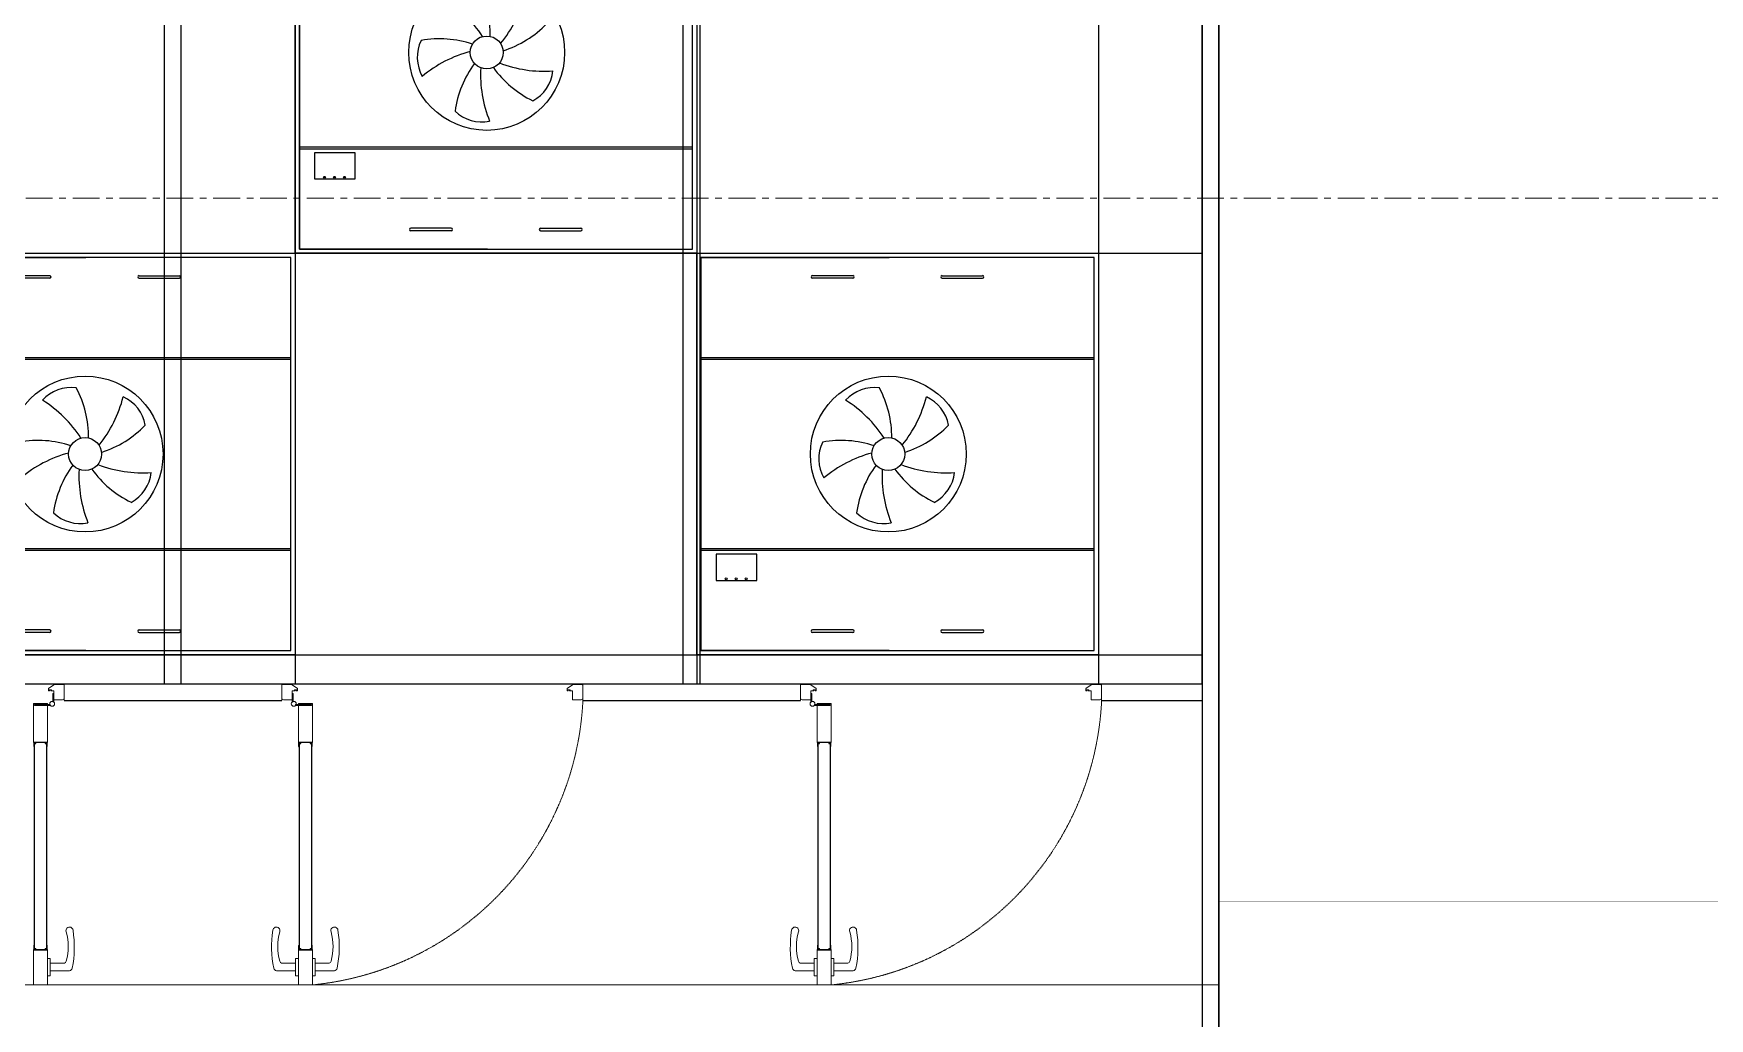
# Model space of a CAD drawing. Extents: x -15449 to 597104, y -1239737 to 53667.
# Drawn here: x 476222 to 481230, y -134986 to -132042 of the extents above; entities that cross this region are included whole.
import ezdxf

# ---------------------------------------------------------------- set-up
doc = ezdxf.new("R2010")
doc.units = 0
doc.header["$LTSCALE"] = 8
doc.linetypes.add('IDA - Grid Line', pattern=[3500, 2000, -500, 500, -500])
doc.linetypes.add('TCP2-C-L30-E-SWG-EQ$0$TCP2-C-L30-E-SWG-EQ$0$HIDDEN', pattern=[0.3, 0.2, -0.1])
doc.layers.get('0').update_dxf_attribs({"color": 1, "linetype": 'CONTINUOUS'})
for name, color, linetype in [('000_CTCI_CSA', 7, 'CONTINUOUS'), ('000_CTCI_EE', 200, 'CONTINUOUS'), ('AC-DD', 3, 'CONTINUOUS'), ('Ceiling FL+3000', 6, 'CONTINUOUS')]:
    doc.layers.add(name, color=color, linetype=linetype)
doc.layers.add('A-_ANOTGRID_E', color=7, linetype='CONTINUOUS', lineweight=9)
doc.layers.add('Block - Cargo Lift_dwg', color=7, linetype='CONTINUOUS', lineweight=9, true_color=0x767676)

# ---------------------------------------------------------------- blocks, each defined once
blk = doc.blocks.new('column grid')
at = {"layer": 'A-_ANOTGRID_E', "color": 8, "linetype": 'IDA - Grid Line', "ltscale": 0.005, "true_color": 0x808080}
blk.add_line((29680.4, -83238.8, 0), (-104784.6, -83238.8, 0), dxfattribs=at)
blk = doc.blocks.new('CTCI_Building Footprint and Grid')
at = {"color": 252}
blk.add_blockref('column grid', (1987651, -866033, 0), dxfattribs=at)
blk = doc.blocks.new('188K-SM-03-F10-ARCH-PA-Y2257103$0$AP5A-SM-03-F20-ARCH-PA-Y2230801+Y2230803$0$把手GMT水平鎖')
blk.add_lwpolyline([(24.5, 8), (-24.5, 8), (-24.5, 0), (24.5, 0)], close=True)
blk.add_lwpolyline([(-11, 0), (-11, -40), (-10.4, -53.9, 0.327495), (-3.6, -61.8, 0.089847), (103.8, -64, 1.144881), (99.4, -44.7, -0.137079), (16.2, -44.7, -0.349357), (11, -39.6), (11, 0)], format="xyb")
blk = doc.blocks.new('FFU-2000')
at = {"layer": 'AC-DD', "color": 6}
for p, q in [((0, 1175), (562.5, 1175)), ((0, 0), (0, 1175)), ((454.1, 1120.5), (333.4, 1120.5)), ((454.1, 1112.7), (333.4, 1112.7)), ((720.9, 1120.5), (841.6, 1120.5)), ((720.9, 1112.7), (841.6, 1112.7)), ((1175, 875), (0, 875)), ((1175, 870.1), (0, 870.1)), ((0, 305.1), (1175, 305.1)), ((0, 300), (1175, 300)), ((454.1, 62.3), (333.4, 62.3)), ((454.1, 54.5), (333.4, 54.5)), ((720.9, 62.3), (841.6, 62.3)), ((720.9, 54.5), (841.6, 54.5)), ((562.5, 0), (0, 0))]:
    blk.add_line(p, q, dxfattribs=at)
for points in [[(-12.5, 1187.5), (1187.5, 1187.5), (1187.5, -12.5), (-12.5, -12.5)], [(0, 0), (1175, 0), (1175, 1175), (0, 1175)], [(167, 287.8), (45.3, 287.8), (45.3, 209.7), (167, 209.7)]]:
    blk.add_lwpolyline(points, close=True, dxfattribs=at)
for centre, radius in [((559.9, 587.5), 232.8), ((559.9, 587.5), 49.2), ((75.2, 214.4), 2.87), ((105.2, 214.4), 2.87), ((135.2, 214.4), 2.87)]:
    blk.add_circle(centre, radius, dxfattribs=at)
for centre, radius, start, end in [((333.4, 1116.6), 3.92, 90, 270), ((454.1, 1116.6), 3.92, 270, 90), ((720.9, 1116.6), 3.92, 90, 270), ((841.6, 1116.6), 3.92, 270, 90), ((517.6, 671), 115.2, 82.0706, 137.7056), ((255.5, 637.4), 314.8, 359.6702, 27.9682), ((311.4, 849.2), 373.4, 320.9499, 345.9361), ((626.2, 653.5), 115.2, 10.0706, 65.7056), ((234.2, 432), 373.4, 32.9499, 57.9361), ((513.3, 892.5), 314.8, 287.6702, 315.9682), ((467.5, 573.1), 115.2, 154.0706, 209.7056), ((418.4, 313.4), 314.8, 71.6702, 99.9682), ((607.1, 229.7), 373.4, 104.9499, 129.9361), ((776.9, 368.2), 314.8, 143.6702, 171.9682), ((732.1, 904.7), 373.4, 248.9499, 273.9361), ((914.8, 521.8), 373.4, 176.9499, 201.9361), ((835.5, 726.1), 314.8, 215.6702, 243.9682), ((643.2, 544.8), 115.2, 298.0706, 353.7056), ((545.1, 495.1), 115.2, 226.0706, 281.7056), ((333.4, 58.4), 3.92, 90, 270), ((454.1, 58.4), 3.92, 270, 90), ((720.9, 58.4), 3.92, 90, 270), ((841.6, 58.4), 3.92, 270, 90)]:
    blk.add_arc(centre, radius, start, end, dxfattribs=at)

msp = doc.modelspace()

# ---------------------------------------------------------------- linework, layer by layer
at = {"layer": '000_CTCI_CSA', "color": 252, "ltscale": 0.1, "elevation": 0}
msp.add_lwpolyline([(479764.1147, -112577.0636), (509463.6678, -112577.0636), (509463.6678, -133434.7793), (512750.2089, -133434.7793), (512750.2092, -153234.7791), (483364.1147, -153234.7791), (483364.1147, -143635.4228), (479763.9769, -143635.4228), (479764.1147, -112577.0636)], dxfattribs=at)
at = {"layer": '000_CTCI_EE', "color": 252, "lineweight": 20, "const_width": 1, "elevation": 0}
msp.add_lwpolyline([(485763.9769, -134635.4228), (485763.9769, -143635.4228), (479763.9769, -143635.4228), (479763.9769, -134635.4228), (485763.9769, -134635.4228)], dxfattribs=at)
at = {"layer": 'Block - Cargo Lift_dwg', "lineweight": -3}
for p, q in [((479713.8371, -121435.4167, 0), (479713.8383, -136935.4976, 0)), ((479763.8371, -121435.4167, 0), (479763.8383, -136935.4976, 0)), ((476613.53, -133985.4988, 0), (476613.53, -130985.4988, 0)), ((476663.53, -133985.4988, 0), (476663.53, -130985.4988, 0)), ((478163.53, -133985.4988, 0), (478163.53, -130985.4988, 0)), ((478213.53, -133985.4988, 0), (478213.53, -130985.4988, 0)), ((476313.53, -133985.4988, 0), (476963.53, -133985.4988, 0)), ((477863.53, -133985.4988, 0), (478513.53, -133985.4988, 0)), ((479413.53, -133985.4988, 0), (479713.53, -133985.4988, 0)), ((476313.53, -134035.4988, 0), (476963.53, -134035.4988, 0)), ((477863.53, -134035.4988, 0), (478513.53, -134035.4988, 0)), ((479413.53, -134035.4988, 0), (479713.53, -134035.4988, 0))]:
    msp.add_line(p, q, dxfattribs=at)
at = {"layer": 'Block - Cargo Lift_dwg'}
for p, q in [((476266.5735, -134000.8031, 0), (476266.5735, -134005.7596, 0)), ((476267.0952, -134006.2814, 0), (476269.4952, -134006.2814, 0)), ((476284.276, -133987.4988, 0), (476267.7735, -133998.3388, 0)), ((476267.8257, -134005.2379, 0), (476267.8257, -134003.2553, 0)), ((476267.8257, -134003.2553, 0), (476275.7561, -134003.2553, 0)), ((476269.4952, -134005.2379, 0), (476267.8257, -134005.2379, 0)), ((476275.7561, -134005.2379, 0), (476274.0865, -134005.2379, 0)), ((476274.0865, -134006.2814, 0), (476282.2257, -134006.2814, 0)), ((476275.7561, -134003.2553, 0), (476275.7561, -134005.2379, 0)), ((476282.2257, -134006.2814, 0), (476282.2257, -134031.9336, 0)), ((476308.3126, -133987.4988, 0), (476284.276, -133987.4988, 0)), ((476313.53, -134028.2814, 0), (476313.53, -133992.7162, 0)), ((476963.53, -134028.2814, 0), (476963.53, -133992.7162, 0)), ((476968.7474, -133987.4988, 0), (476992.784, -133987.4988, 0)), ((476992.784, -133987.4988, 0), (477009.2865, -133998.3388, 0)), ((477002.9735, -134006.2814, 0), (476994.8344, -134006.2814, 0)), ((476994.8344, -134006.2814, 0), (476994.8344, -134031.9336, 0)), ((477009.2344, -134003.2553, 0), (477001.3039, -134003.2553, 0)), ((477001.3039, -134003.2553, 0), (477001.3039, -134005.2379, 0)), ((477001.3039, -134005.2379, 0), (477002.9735, -134005.2379, 0)), ((477007.5648, -134005.2379, 0), (477009.2344, -134005.2379, 0)), ((477009.9648, -134006.2814, 0), (477007.5648, -134006.2814, 0)), ((477009.2344, -134005.2379, 0), (477009.2344, -134003.2553, 0)), ((477010.4865, -134000.8031, 0), (477010.4865, -134005.7596, 0)), ((477816.5735, -134000.8031, 0), (477816.5735, -134005.7596, 0)), ((477817.0952, -134006.2814, 0), (477819.4952, -134006.2814, 0)), ((477834.276, -133987.4988, 0), (477817.7735, -133998.3388, 0)), ((477817.8257, -134003.2553, 0), (477825.7561, -134003.2553, 0)), ((477817.8257, -134005.2379, 0), (477817.8257, -134003.2553, 0)), ((477819.4952, -134005.2379, 0), (477817.8257, -134005.2379, 0)), ((477825.7561, -134005.2379, 0), (477824.0865, -134005.2379, 0)), ((477824.0865, -134006.2814, 0), (477832.2257, -134006.2814, 0)), ((477825.7561, -134003.2553, 0), (477825.7561, -134005.2379, 0)), ((477832.2257, -134006.2814, 0), (477832.2257, -134031.9336, 0)), ((477858.3126, -133987.4988, 0), (477834.276, -133987.4988, 0)), ((477863.53, -134028.2814, 0), (477863.53, -133992.7162, 0)), ((478513.53, -134028.2814, 0), (478513.53, -133992.7162, 0)), ((478518.7474, -133987.4988, 0), (478542.784, -133987.4988, 0)), ((478542.784, -133987.4988, 0), (478559.2865, -133998.3388, 0)), ((478552.9735, -134006.2814, 0), (478544.8344, -134006.2814, 0)), ((478544.8344, -134006.2814, 0), (478544.8344, -134031.9336, 0)), ((478559.2344, -134003.2553, 0), (478551.3039, -134003.2553, 0)), ((478551.3039, -134003.2553, 0), (478551.3039, -134005.2379, 0)), ((478551.3039, -134005.2379, 0), (478552.9735, -134005.2379, 0)), ((478557.5648, -134005.2379, 0), (478559.2344, -134005.2379, 0)), ((478559.9648, -134006.2814, 0), (478557.5648, -134006.2814, 0)), ((478559.2344, -134005.2379, 0), (478559.2344, -134003.2553, 0)), ((478560.4865, -134000.8031, 0), (478560.4865, -134005.7596, 0)), ((479366.5735, -134000.8031, 0), (479366.5735, -134005.7596, 0)), ((479367.0952, -134006.2814, 0), (479369.4952, -134006.2814, 0)), ((479384.276, -133987.4988, 0), (479367.7735, -133998.3388, 0)), ((479367.8257, -134003.2553, 0), (479375.7561, -134003.2553, 0)), ((479367.8257, -134005.2379, 0), (479367.8257, -134003.2553, 0)), ((479369.4952, -134005.2379, 0), (479367.8257, -134005.2379, 0)), ((479375.7561, -134005.2379, 0), (479374.0865, -134005.2379, 0)), ((479374.0865, -134006.2814, 0), (479382.2257, -134006.2814, 0)), ((479375.7561, -134003.2553, 0), (479375.7561, -134005.2379, 0)), ((479382.2257, -134006.2814, 0), (479382.2257, -134031.9336, 0)), ((479408.3126, -133987.4988, 0), (479384.276, -133987.4988, 0)), ((479413.53, -134028.2814, 0), (479413.53, -133992.7162, 0)), ((476221.848, -134044.8361, 0), (476221.848, -134161.1404, 0)), ((476263.5872, -134044.8361, 0), (476221.848, -134044.8361, 0)), ((476271.935, -134047.4448, 0), (476224.9785, -134047.4448, 0)), ((476224.9785, -134047.4448, 0), (476224.9785, -134050.0535, 0)), ((476224.9785, -134050.0535, 0), (476271.935, -134050.0535, 0)), ((476263.5872, -134161.1404, 0), (476263.5872, -134044.8361, 0)), ((476271.935, -134050.0535, 0), (476271.935, -134047.4448, 0)), ((476279.617, -134014.6323, 0), (476279.617, -134039.7628, 0)), ((476282.2257, -134014.6323, 0), (476279.617, -134014.6323, 0)), ((476279.617, -134039.7628, 0), (476282.2257, -134039.7628, 0)), ((476282.2257, -134039.7628, 0), (476282.2257, -134014.6323, 0)), ((476283.7909, -134033.4988, 0), (476308.3126, -134033.4988, 0)), ((476993.2691, -134033.4988, 0), (476968.7474, -134033.4988, 0)), ((476994.8344, -134039.7628, 0), (476994.8344, -134014.6323, 0)), ((476994.8344, -134014.6323, 0), (476997.4431, -134014.6323, 0)), ((476997.4431, -134039.7628, 0), (476994.8344, -134039.7628, 0)), ((476997.4431, -134014.6323, 0), (476997.4431, -134039.7628, 0)), ((477005.125, -134050.0535, 0), (477005.125, -134047.4448, 0)), ((477005.125, -134047.4448, 0), (477052.0816, -134047.4448, 0)), ((477052.0816, -134050.0535, 0), (477005.125, -134050.0535, 0)), ((477013.4729, -134161.1404, 0), (477013.4729, -134044.8361, 0)), ((477013.4729, -134044.8361, 0), (477055.212, -134044.8361, 0)), ((477052.0816, -134047.4448, 0), (477052.0816, -134050.0535, 0)), ((477055.212, -134044.8361, 0), (477055.212, -134161.1404, 0)), ((477833.7909, -134033.4988, 0), (477858.3126, -134033.4988, 0)), ((478543.2691, -134033.4988, 0), (478518.7474, -134033.4988, 0)), ((478544.8344, -134039.7628, 0), (478544.8344, -134014.6323, 0)), ((478544.8344, -134014.6323, 0), (478547.4431, -134014.6323, 0)), ((478547.4431, -134039.7628, 0), (478544.8344, -134039.7628, 0)), ((478547.4431, -134014.6323, 0), (478547.4431, -134039.7628, 0)), ((478555.125, -134050.0535, 0), (478555.125, -134047.4448, 0)), ((478555.125, -134047.4448, 0), (478602.0816, -134047.4448, 0)), ((478602.0816, -134050.0535, 0), (478555.125, -134050.0535, 0)), ((478563.4729, -134161.1404, 0), (478563.4729, -134044.8361, 0)), ((478563.4729, -134044.8361, 0), (478605.212, -134044.8361, 0)), ((478602.0816, -134047.4448, 0), (478602.0816, -134050.0535, 0)), ((478605.212, -134044.8361, 0), (478605.212, -134161.1404, 0)), ((479383.7909, -134033.4988, 0), (479408.3126, -134033.4988, 0)), ((476221.848, -134161.1404, 0), (476263.5872, -134161.1404, 0)), ((477055.212, -134161.1404, 0), (477013.4729, -134161.1404, 0)), ((478605.212, -134161.1404, 0), (478563.4729, -134161.1404, 0)), ((476223.935, -134164.6882, 0), (476224.5611, -134164.6882, 0)), ((476223.935, -134776.5596, 0), (476223.935, -134164.6882, 0)), ((476224.5611, -134164.6882, 0), (476224.5611, -134776.5596, 0)), ((476260.8741, -134776.5596, 0), (476260.8741, -134164.6882, 0)), ((476260.8741, -134164.6882, 0), (476261.5002, -134164.6882, 0)), ((476261.5002, -134164.6882, 0), (476261.5002, -134776.5596, 0)), ((477016.1859, -134164.6882, 0), (477015.5598, -134164.6882, 0)), ((477015.5598, -134164.6882, 0), (477015.5598, -134776.5596, 0)), ((477016.1859, -134776.5596, 0), (477016.1859, -134164.6882, 0)), ((477053.125, -134164.6882, 0), (477052.499, -134164.6882, 0)), ((477052.499, -134164.6882, 0), (477052.499, -134776.5596, 0)), ((477053.125, -134776.5596, 0), (477053.125, -134164.6882, 0)), ((478566.1859, -134164.6882, 0), (478565.5598, -134164.6882, 0)), ((478565.5598, -134164.6882, 0), (478565.5598, -134776.5596, 0)), ((478566.1859, -134776.5596, 0), (478566.1859, -134164.6882, 0)), ((478603.125, -134164.6882, 0), (478602.499, -134164.6882, 0)), ((478602.499, -134164.6882, 0), (478602.499, -134776.5596, 0)), ((478603.125, -134776.5596, 0), (478603.125, -134164.6882, 0)), ((476221.848, -134780.1075, 0), (476221.848, -134885.4988, 0)), ((476263.5872, -134780.1075, 0), (476221.848, -134780.1075, 0)), ((476222.4741, -134768.0031, 0), (476222.4741, -134780.8379, 0)), ((476223.3688, -134766.6712, 0), (476222.534, -134767.819, 0)), ((476222.7872, -134781.1509, 0), (476262.648, -134781.1509, 0)), ((476223.5176, -134776.2466, 0), (476223.5176, -134768.8379, 0)), ((476223.5176, -134779.5857, 0), (476223.5176, -134777.9162, 0)), ((476228.4219, -134776.5596, 0), (476223.8306, -134776.5596, 0)), ((476223.8306, -134777.6031, 0), (476228.4219, -134777.6031, 0)), ((476242.4046, -134779.8988, 0), (476223.8306, -134779.8988, 0)), ((476223.935, -134768.4205, 0), (476223.935, -134766.8553, 0)), ((476224.5611, -134776.5596, 0), (476223.935, -134776.5596, 0)), ((476228.735, -134777.2901, 0), (476228.735, -134776.8727, 0)), ((476242.7176, -134780.2118, 0), (476242.4046, -134779.8988, 0)), ((476243.0306, -134779.8988, 0), (476242.7176, -134780.2118, 0)), ((476261.6046, -134779.8988, 0), (476243.0306, -134779.8988, 0)), ((476256.7002, -134776.8727, 0), (476256.7002, -134777.2901, 0)), ((476261.6046, -134776.5596, 0), (476257.0132, -134776.5596, 0)), ((476257.0132, -134777.6031, 0), (476261.6046, -134777.6031, 0)), ((476261.5002, -134776.5596, 0), (476260.8741, -134776.5596, 0)), ((476261.5002, -134766.8553, 0), (476261.5002, -134768.4205, 0)), ((476261.9176, -134768.8379, 0), (476261.9176, -134776.2466, 0)), ((476261.9176, -134777.9162, 0), (476261.9176, -134779.5857, 0)), ((476262.9012, -134767.819, 0), (476262.0664, -134766.6712, 0)), ((476262.9611, -134780.8379, 0), (476262.9611, -134768.0031, 0)), ((476263.5872, -134885.4988, 0), (476263.5872, -134780.1075, 0)), ((477013.4729, -134885.4988, 0), (477013.4729, -134780.1075, 0)), ((477013.4729, -134780.1075, 0), (477055.212, -134780.1075, 0)), ((477014.099, -134780.8379, 0), (477014.099, -134768.0031, 0)), ((477014.1588, -134767.819, 0), (477014.9936, -134766.6712, 0)), ((477054.2729, -134781.1509, 0), (477014.412, -134781.1509, 0)), ((477015.1424, -134768.8379, 0), (477015.1424, -134776.2466, 0)), ((477015.1424, -134777.9162, 0), (477015.1424, -134779.5857, 0)), ((477015.4555, -134776.5596, 0), (477020.0468, -134776.5596, 0)), ((477020.0468, -134777.6031, 0), (477015.4555, -134777.6031, 0)), ((477015.4555, -134779.8988, 0), (477034.0294, -134779.8988, 0)), ((477015.5598, -134766.8553, 0), (477015.5598, -134768.4205, 0)), ((477015.5598, -134776.5596, 0), (477016.1859, -134776.5596, 0)), ((477020.3598, -134776.8727, 0), (477020.3598, -134777.2901, 0)), ((477034.0294, -134779.8988, 0), (477034.3424, -134780.2118, 0)), ((477034.3424, -134780.2118, 0), (477034.6555, -134779.8988, 0)), ((477034.6555, -134779.8988, 0), (477053.2294, -134779.8988, 0)), ((477048.325, -134777.2901, 0), (477048.325, -134776.8727, 0)), ((477048.6381, -134776.5596, 0), (477053.2294, -134776.5596, 0)), ((477053.2294, -134777.6031, 0), (477048.6381, -134777.6031, 0)), ((477052.499, -134776.5596, 0), (477053.125, -134776.5596, 0)), ((477053.125, -134768.4205, 0), (477053.125, -134766.8553, 0)), ((477053.5424, -134776.2466, 0), (477053.5424, -134768.8379, 0)), ((477053.5424, -134779.5857, 0), (477053.5424, -134777.9162, 0)), ((477053.6913, -134766.6712, 0), (477054.526, -134767.819, 0)), ((477054.5859, -134768.0031, 0), (477054.5859, -134780.8379, 0)), ((477055.212, -134780.1075, 0), (477055.212, -134885.4988, 0)), ((478563.4729, -134885.4988, 0), (478563.4729, -134780.1075, 0)), ((478563.4729, -134780.1075, 0), (478605.212, -134780.1075, 0)), ((478564.099, -134780.8379, 0), (478564.099, -134768.0031, 0)), ((478564.1588, -134767.819, 0), (478564.9936, -134766.6712, 0)), ((478604.2729, -134781.1509, 0), (478564.412, -134781.1509, 0)), ((478565.1424, -134768.8379, 0), (478565.1424, -134776.2466, 0)), ((478565.1424, -134777.9162, 0), (478565.1424, -134779.5857, 0)), ((478565.4555, -134776.5596, 0), (478570.0468, -134776.5596, 0)), ((478570.0468, -134777.6031, 0), (478565.4555, -134777.6031, 0)), ((478565.4555, -134779.8988, 0), (478584.0294, -134779.8988, 0)), ((478565.5598, -134766.8553, 0), (478565.5598, -134768.4205, 0)), ((478565.5598, -134776.5596, 0), (478566.1859, -134776.5596, 0)), ((478570.3598, -134776.8727, 0), (478570.3598, -134777.2901, 0)), ((478584.0294, -134779.8988, 0), (478584.3424, -134780.2118, 0)), ((478584.3424, -134780.2118, 0), (478584.6555, -134779.8988, 0)), ((478584.6555, -134779.8988, 0), (478603.2294, -134779.8988, 0)), ((478598.325, -134777.2901, 0), (478598.325, -134776.8727, 0)), ((478598.6381, -134776.5596, 0), (478603.2294, -134776.5596, 0)), ((478603.2294, -134777.6031, 0), (478598.6381, -134777.6031, 0)), ((478602.499, -134776.5596, 0), (478603.125, -134776.5596, 0)), ((478603.125, -134768.4205, 0), (478603.125, -134766.8553, 0)), ((478603.5424, -134776.2466, 0), (478603.5424, -134768.8379, 0)), ((478603.5424, -134779.5857, 0), (478603.5424, -134777.9162, 0)), ((478603.6913, -134766.6712, 0), (478604.526, -134767.819, 0)), ((478604.5859, -134768.0031, 0), (478604.5859, -134780.8379, 0)), ((478605.212, -134780.1075, 0), (478605.212, -134885.4988, 0)), ((476221.848, -134885.4988, 0), (476263.5872, -134885.4988, 0)), ((477055.212, -134885.4988, 0), (477013.4729, -134885.4988, 0)), ((478605.212, -134885.4988, 0), (478563.4729, -134885.4988, 0))]:
    msp.add_line(p, q, dxfattribs=at)
at = {"layer": 'Block - Cargo Lift_dwg', "color": 252, "ltscale": 0.1, "elevation": 0}
msp.add_lwpolyline([(479764.1147, -134885.4988), (473463.6678, -134885.4988), (473463.67, -140485.2981), (464463.67, -140485.2981), (464463.6678, -121435.4167), (479764.1147, -121435.4167), (479764.1147, -134885.4988)], dxfattribs=at)
at = {"layer": 'Block - Cargo Lift_dwg', "elevation": 0}
for points in [[(467513.817, -140385.1853), (467513.5837, -140385.1854), (467513.8404, -140435.307), (473463.6699, -140435.3047), (473463.6699, -133985.4987), (479713.53, -133985.4987), (479713.8371, -121485.4155), (464513.6667, -121485.4182), (464519.1323, -133435.3981), (467513.5804, -133435.2868), (467513.817, -140385.1853)], [(476313.53, -134035.4988), (476313.53, -133985.4988)], [(476963.53, -134035.4988), (476963.53, -133985.4988)], [(477863.53, -134035.4988), (477863.53, -133985.4988)], [(478513.53, -134035.4988), (478513.53, -133985.4988)], [(479413.53, -134035.4988), (479413.53, -133985.4988)]]:
    msp.add_lwpolyline(points, dxfattribs=at)
for points in [[(476242.7176, -134161.0361), (476243.0306, -134161.3491), (476261.6046, -134161.3491, -0.414213562), (476261.9176, -134161.6621), (476261.9176, -134163.3317, -0.414213562), (476261.6046, -134163.6448), (476257.0132, -134163.6448, 0.414213562), (476256.7002, -134163.9578), (476256.7002, -134164.3752, 0.414213562), (476257.0132, -134164.6882), (476261.6046, -134164.6882, -0.414213562), (476261.9176, -134165.0013), (476261.9176, -134172.41, -0.414213562), (476261.7089, -134172.6187), (476261.7089, -134172.6187, 0.414213562), (476261.5002, -134172.8274), (476261.5002, -134174.3926, 0.726360057), (476262.0664, -134174.5767), (476262.9012, -134173.4289, 0.158506878), (476262.9611, -134173.2448), (476262.9611, -134160.41, 0.414213562), (476262.648, -134160.0969), (476222.7872, -134160.0969, 0.414213562), (476222.4741, -134160.41), (476222.4741, -134173.2448, 0.158506878), (476222.534, -134173.4289), (476223.3688, -134174.5767, 0.726360057), (476223.935, -134174.3926), (476223.935, -134172.8274, 0.414213562), (476223.7263, -134172.6187, -0.414213562), (476223.5176, -134172.41), (476223.5176, -134165.0013, -0.414213562), (476223.8306, -134164.6882), (476228.4219, -134164.6882, 0.414213562), (476228.735, -134164.3752), (476228.735, -134163.9578, 0.414213562), (476228.4219, -134163.6448), (476223.8306, -134163.6448, -0.414213562), (476223.5176, -134163.3317), (476223.5176, -134161.6621, -0.414213562), (476223.8306, -134161.3491), (476242.4046, -134161.3491)], [(477034.3424, -134161.0361), (477034.0294, -134161.3491), (477015.4555, -134161.3491, 0.414213562), (477015.1424, -134161.6621), (477015.1424, -134163.3317, 0.414213562), (477015.4555, -134163.6448), (477020.0468, -134163.6448, -0.414213562), (477020.3598, -134163.9578), (477020.3598, -134164.3752, -0.414213562), (477020.0468, -134164.6882), (477015.4555, -134164.6882, 0.414213562), (477015.1424, -134165.0013), (477015.1424, -134172.41, 0.414213562), (477015.3511, -134172.6187), (477015.3511, -134172.6187, -0.414213562), (477015.5598, -134172.8274), (477015.5598, -134174.3926, -0.726360057), (477014.9936, -134174.5767), (477014.1588, -134173.4289, -0.158506878), (477014.099, -134173.2448), (477014.099, -134160.41, -0.414213562), (477014.412, -134160.0969), (477054.2729, -134160.0969, -0.414213562), (477054.5859, -134160.41), (477054.5859, -134173.2448, -0.158506878), (477054.526, -134173.4289), (477053.6913, -134174.5767, -0.726360057), (477053.125, -134174.3926), (477053.125, -134172.8274, -0.414213562), (477053.3337, -134172.6187, 0.414213562), (477053.5424, -134172.41), (477053.5424, -134165.0013, 0.414213562), (477053.2294, -134164.6882), (477048.6381, -134164.6882, -0.414213562), (477048.325, -134164.3752), (477048.325, -134163.9578, -0.414213562), (477048.6381, -134163.6448), (477053.2294, -134163.6448, 0.414213562), (477053.5424, -134163.3317), (477053.5424, -134161.6621, 0.414213562), (477053.2294, -134161.3491), (477034.6555, -134161.3491)], [(478584.3424, -134161.0361), (478584.0294, -134161.3491), (478565.4555, -134161.3491, 0.414213562), (478565.1424, -134161.6621), (478565.1424, -134163.3317, 0.414213562), (478565.4555, -134163.6448), (478570.0468, -134163.6448, -0.414213562), (478570.3598, -134163.9578), (478570.3598, -134164.3752, -0.414213562), (478570.0468, -134164.6882), (478565.4555, -134164.6882, 0.414213562), (478565.1424, -134165.0013), (478565.1424, -134172.41, 0.414213562), (478565.3511, -134172.6187), (478565.3511, -134172.6187, -0.414213562), (478565.5598, -134172.8274), (478565.5598, -134174.3926, -0.726360057), (478564.9936, -134174.5767), (478564.1588, -134173.4289, -0.158506878), (478564.099, -134173.2448), (478564.099, -134160.41, -0.414213562), (478564.412, -134160.0969), (478604.2729, -134160.0969, -0.414213562), (478604.5859, -134160.41), (478604.5859, -134173.2448, -0.158506878), (478604.526, -134173.4289), (478603.6913, -134174.5767, -0.726360057), (478603.125, -134174.3926), (478603.125, -134172.8274, -0.414213562), (478603.3337, -134172.6187, 0.414213562), (478603.5424, -134172.41), (478603.5424, -134165.0013, 0.414213562), (478603.2294, -134164.6882), (478598.6381, -134164.6882, -0.414213562), (478598.325, -134164.3752), (478598.325, -134163.9578, -0.414213562), (478598.6381, -134163.6448), (478603.2294, -134163.6448, 0.414213562), (478603.5424, -134163.3317), (478603.5424, -134161.6621, 0.414213562), (478603.2294, -134161.3491), (478584.6555, -134161.3491)]]:
    msp.add_lwpolyline(points, format="xyb", close=True, dxfattribs=at)
at = {"layer": 'Block - Cargo Lift_dwg', "color": 252, "elevation": 0}
msp.add_lwpolyline([(473463.53, -134885.4988), (479763.9769, -134885.4988), (479763.9769, -136985.4988), (473463.53, -136985.4988)], close=True, dxfattribs=at)
at = {"layer": 'Block - Cargo Lift_dwg', "linetype": 'TCP2-C-L30-E-SWG-EQ$0$TCP2-C-L30-E-SWG-EQ$0$HIDDEN'}
for centre in [(476966.7084, -133991.9952, 0), (478516.7084, -133991.9952, 0)]:
    msp.add_arc(centre, 897.8761, 275.6568272, 357.2228365, dxfattribs=at)
at = {"layer": 'Block - Cargo Lift_dwg'}
for centre, radius, start, end in [((476222.7872, -134768.0031, 0), 0.313, 143.9726208, 179.9999949), ((476222.7872, -134780.8379, 0), 0.313, 179.9999898, 269.9999898), ((476223.6219, -134766.8553, 0), 0.313, 0.0000102, 143.9726357), ((476223.7263, -134768.8379, 0), 0.2087, 89.9999846, 179.9999846), ((476223.8306, -134776.2466, 0), 0.313, 180.0000171, 270.0000171), ((476223.8306, -134777.9162, 0), 0.313, 90.0000102, 180.0000102), ((476223.8306, -134779.5857, 0), 0.313, 179.9999898, 269.9999898), ((476223.7263, -134768.4205, 0), 0.2087, 270.0000205, 0.0000205), ((476228.4219, -134776.8727, 0), 0.313, 359.9999863, 89.9999863), ((476228.4219, -134777.2901, 0), 0.313, 269.9999863, 359.9999863), ((476257.0132, -134776.8727, 0), 0.313, 90.0000102, 180.0000102), ((476257.0132, -134777.2901, 0), 0.313, 180.0000171, 270.0000171), ((476261.8132, -134766.8553, 0), 0.313, 36.0273646, 179.9999915), ((476261.7089, -134768.4205, 0), 0.2087, 179.9999744, 269.9999744), ((476261.6046, -134776.2466, 0), 0.313, 269.9999829, 359.9999829), ((476261.6046, -134777.9162, 0), 0.313, 359.9999898, 89.9999898), ((476261.6046, -134779.5857, 0), 0.313, 270.0000102, 0.0000102), ((476261.7089, -134768.8379, 0), 0.2087, 0.0000154, 90.0000154), ((476262.648, -134780.8379, 0), 0.313, 270.0000102, 0.0000102), ((476262.648, -134768.0031, 0), 0.313, 0.0000051, 36.0273792), ((477014.412, -134768.0031, 0), 0.313, 143.9726208, 179.9999949), ((477014.412, -134780.8379, 0), 0.313, 179.9999898, 269.9999898), ((477015.2468, -134766.8553, 0), 0.313, 0.0000085, 143.9726354), ((477015.3511, -134768.8379, 0), 0.2087, 89.9999846, 179.9999846), ((477015.4555, -134776.2466, 0), 0.313, 180.0000171, 270.0000171), ((477015.4555, -134777.9162, 0), 0.313, 90.0000102, 180.0000102), ((477015.4555, -134779.5857, 0), 0.313, 179.9999898, 269.9999898), ((477015.3511, -134768.4205, 0), 0.2087, 270.0000256, 0.0000256), ((477020.0468, -134776.8727, 0), 0.313, 359.9999898, 89.9999898), ((477020.0468, -134777.2901, 0), 0.313, 269.9999829, 359.9999829), ((477048.6381, -134776.8727, 0), 0.313, 90.0000137, 180.0000137), ((477048.6381, -134777.2901, 0), 0.313, 180.0000137, 270.0000137), ((477053.4381, -134766.8553, 0), 0.313, 36.0273643, 179.9999898), ((477053.3337, -134768.4205, 0), 0.2087, 179.9999795, 269.9999795), ((477053.2294, -134776.2466, 0), 0.313, 269.9999829, 359.9999829), ((477053.2294, -134777.9162, 0), 0.313, 359.9999898, 89.9999898), ((477053.2294, -134779.5857, 0), 0.313, 270.0000102, 0.0000102), ((477053.3337, -134768.8379, 0), 0.2087, 0.0000154, 90.0000154), ((477054.2729, -134780.8379, 0), 0.313, 270.0000102, 0.0000102), ((477054.2729, -134768.0031, 0), 0.313, 0.0000051, 36.0273792), ((478564.412, -134768.0031, 0), 0.313, 143.9726208, 179.9999949), ((478564.412, -134780.8379, 0), 0.313, 179.9999898, 269.9999898), ((478565.2468, -134766.8553, 0), 0.313, 0.0000085, 143.9726354), ((478565.3511, -134768.8379, 0), 0.2087, 89.9999846, 179.9999846), ((478565.4555, -134776.2466, 0), 0.313, 180.0000171, 270.0000171), ((478565.4555, -134777.9162, 0), 0.313, 90.0000102, 180.0000102), ((478565.4555, -134779.5857, 0), 0.313, 179.9999898, 269.9999898), ((478565.3511, -134768.4205, 0), 0.2087, 270.0000256, 0.0000256), ((478570.0468, -134776.8727, 0), 0.313, 359.9999898, 89.9999898), ((478570.0468, -134777.2901, 0), 0.313, 269.9999829, 359.9999829), ((478598.6381, -134776.8727, 0), 0.313, 90.0000137, 180.0000137), ((478598.6381, -134777.2901, 0), 0.313, 180.0000137, 270.0000137), ((478603.4381, -134766.8553, 0), 0.313, 36.0273643, 179.9999898), ((478603.3337, -134768.4205, 0), 0.2087, 179.9999795, 269.9999795), ((478603.2294, -134776.2466, 0), 0.313, 269.9999829, 359.9999829), ((478603.2294, -134777.9162, 0), 0.313, 359.9999898, 89.9999898), ((478603.2294, -134779.5857, 0), 0.313, 270.0000102, 0.0000102), ((478603.3337, -134768.8379, 0), 0.2087, 0.0000154, 90.0000154), ((478604.2729, -134780.8379, 0), 0.313, 270.0000102, 0.0000102), ((478604.2729, -134768.0031, 0), 0.313, 0.0000051, 36.0273792)]:
    msp.add_arc(centre, radius, start, end, dxfattribs=at)
for centre, major_axis, start_param, end_param in [((476269.7039, -134000.8031, 0), (-2.2136, 2.2136), 6.162282543, 7.068583471), ((476267.0952, -134005.7596, 0), (-0.3689, 0.3689), 7.068583471, 8.639379797), ((476269.4952, -134005.7596, 0), (0.3689, 0.3689), 3.926990817, 7.068583471), ((476274.0865, -134005.7596, 0), (0.3689, 0.3689), 0.785398163, 3.926990817), ((476308.3126, -133992.7162, 0), (3.6893, 3.6893), 5.497787144, 7.068583471), ((476283.7909, -134031.9336, 0), (-1.1068, 1.1068), 7.068583471, 8.639379797), ((476308.3126, -134028.2814, 0), (-3.6893, 3.6893), 2.35619449, 3.926990816), ((476999.53, -134045.3578, 0), (-5.165, -5.165), 5.497787144, 11.780972451), ((478549.53, -134045.3578, 0), (-5.165, -5.165), 5.497787144, 11.780972451)]:
    msp.add_ellipse(centre, major_axis=major_axis, ratio=1, start_param=start_param, end_param=end_param, dxfattribs=at)
at = {"layer": 'Block - Cargo Lift_dwg', "extrusion": (9.86076e-32, 1.3636e-31, -1)}
for centre, major_axis, start_param, end_param in [((476968.7474, -133992.7162, 0), (-3.6893, 3.6893), 5.497787144, 7.068583471), ((477002.9735, -134005.7596, 0), (-0.3689, 0.3689), 0.785398163, 3.926990817), ((477007.5648, -134005.7596, 0), (-0.3689, 0.3689), 3.926990817, 7.068583471), ((477007.3561, -134000.8031, 0), (2.2136, 2.2136), 6.162282543, 7.068583471), ((477009.9648, -134005.7596, 0), (0.3689, 0.3689), 7.068583471, 8.639379797), ((477819.7039, -134000.8031, 0), (-2.2136, 2.2136), -0.785398164, 0.120902764), ((477817.0952, -134005.7596, 0), (-0.3689, 0.3689), -2.35619449, -0.785398163), ((477819.4952, -134005.7596, 0), (0.3689, 0.3689), -0.785398163, 2.35619449), ((477824.0865, -134005.7596, 0), (0.3689, 0.3689), 2.35619449, 5.497787144), ((477858.3126, -133992.7162, 0), (3.6893, 3.6893), -0.785398163, 0.785398163), ((478518.7474, -133992.7162, 0), (-3.6893, 3.6893), 5.497787144, 7.068583471), ((478552.9735, -134005.7596, 0), (-0.3689, 0.3689), 0.785398163, 3.926990817), ((478557.5648, -134005.7596, 0), (-0.3689, 0.3689), 3.926990817, 7.068583471), ((478557.3561, -134000.8031, 0), (2.2136, 2.2136), 6.162282543, 7.068583471), ((478559.9648, -134005.7596, 0), (0.3689, 0.3689), 7.068583471, 8.639379797), ((479369.7039, -134000.8031, 0), (-2.2136, 2.2136), -0.785398164, 0.120902764), ((479367.0952, -134005.7596, 0), (-0.3689, 0.3689), -2.35619449, -0.785398163), ((479369.4952, -134005.7596, 0), (0.3689, 0.3689), -0.785398163, 2.35619449), ((479374.0865, -134005.7596, 0), (0.3689, 0.3689), 2.35619449, 5.497787144), ((479408.3126, -133992.7162, 0), (3.6893, 3.6893), -0.785398163, 0.785398163), ((476968.7474, -134028.2814, 0), (3.6893, 3.6893), 2.35619449, 3.926990816), ((476993.2691, -134031.9336, 0), (1.1068, 1.1068), 7.068583471, 8.639379797), ((477833.7909, -134031.9336, 0), (-1.1068, 1.1068), -2.35619449, -0.785398163), ((477858.3126, -134028.2814, 0), (-3.6893, 3.6893), 2.356194491, 3.926990817), ((478518.7474, -134028.2814, 0), (3.6893, 3.6893), 2.35619449, 3.926990816), ((478543.2691, -134031.9336, 0), (1.1068, 1.1068), 7.068583471, 8.639379797), ((479383.7909, -134031.9336, 0), (-1.1068, 1.1068), -2.35619449, -0.785398163), ((479408.3126, -134028.2814, 0), (-3.6893, 3.6893), 2.356194491, 3.926990817)]:
    msp.add_ellipse(centre, major_axis=major_axis, ratio=1, start_param=start_param, end_param=end_param, dxfattribs=at)
at = {"layer": 'Block - Cargo Lift_dwg', "extrusion": (-9.86076e-32, 1.3636e-31, -1)}
msp.add_ellipse((476277.53, -134045.3578, 0), major_axis=(5.165, -5.165), ratio=1, start_param=5.497787144, end_param=11.780972451, dxfattribs=at)
at = {"layer": 'Ceiling FL+3000'}
for p, q in [((477003.6598, -121485.416, 0), (477003.6598, -133985.4987, 0)), ((478203.6598, -121485.4158, 0), (478203.6598, -133985.4987, 0)), ((479403.6598, -121485.4156, 0), (479403.6598, -133985.4987, 0)), ((464518.7955, -132698.9972, 0), (479713.5616, -132698.9972, 0)), ((467513.5962, -133898.9972, 0), (479713.5321, -133898.9972, 0))]:
    msp.add_line(p, q, dxfattribs=at)
at = {"layer": 'Ceiling FL+3000', "lineweight": -3, "elevation": 0}
msp.add_lwpolyline([(467513.817, -140385.1853), (467513.5837, -140385.1854), (467513.8404, -140435.307), (473463.6699, -140435.3047), (473463.6699, -133985.4987), (479713.53, -133985.4987), (479713.8371, -121485.4155), (464513.6667, -121485.4182), (464519.1323, -133435.3981), (467513.5804, -133435.2868), (467513.817, -140385.1853)], dxfattribs=at)

# ---------------------------------------------------------------- block references
at = {"layer": '000_CTCI_CSA', "color": 2}
msp.add_blockref('CTCI_Building Footprint and Grid', (-1467832.5298, 816737), dxfattribs=at)
at = {"layer": 'AC-DD'}
for p in [(477016.1598, -132686.4972, 0), (475816.1598, -133886.4972, 0), (478216.1598, -133886.4972, 0)]:
    msp.add_blockref('FFU-2000', p, dxfattribs=at)
at = {"layer": 'Block - Cargo Lift_dwg', "yscale": 1.05882352931992, "zscale": 1.05882352931992}
for p, xscale, rotation in [((476272.0578, -134832.0282, 0), 1.05882352931992, 89.99999999999999), ((477005.0023, -134832.0282, 0), -1.05882352931992, 270), ((477063.6826, -134832.0282, 0), 1.05882352931992, 89.99999999999999), ((478555.0023, -134832.0282, 0), -1.05882352931992, 270), ((478613.6826, -134832.0282, 0), 1.05882352931992, 89.99999999999999)]:
    msp.add_blockref('188K-SM-03-F10-ARCH-PA-Y2257103$0$AP5A-SM-03-F20-ARCH-PA-Y2230801+Y2230803$0$把手GMT水平鎖', p, dxfattribs=dict(at, xscale=xscale, rotation=rotation))

doc.saveas('drawing.dxf')
